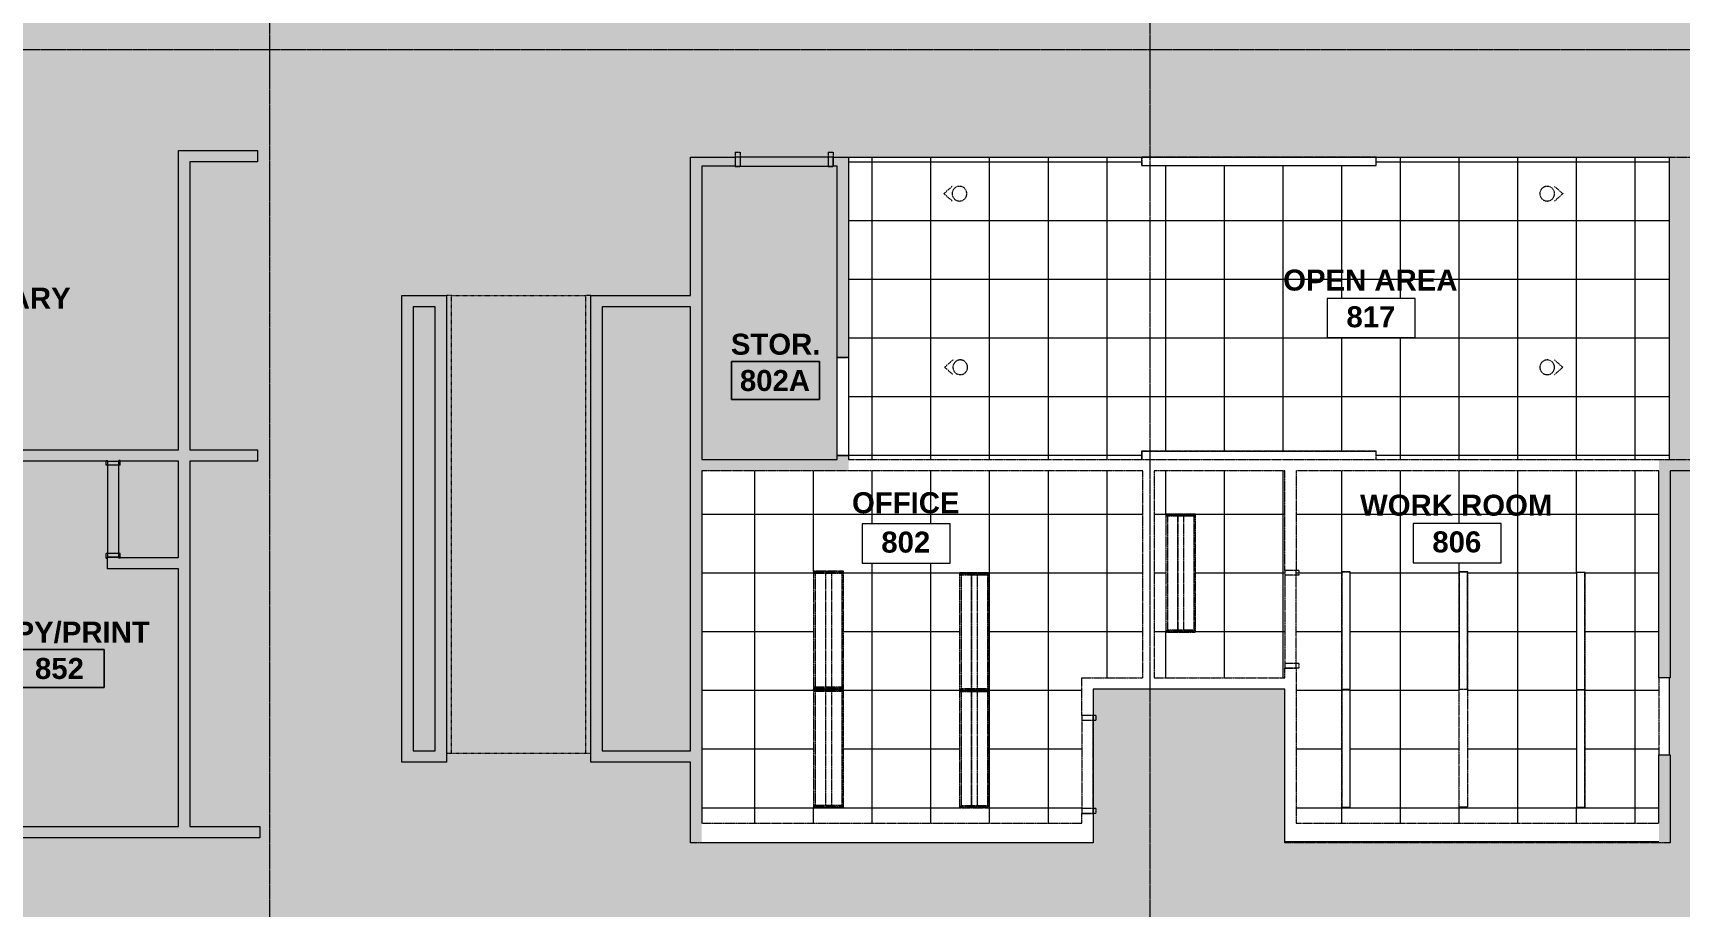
# Model space of a CAD drawing. Header units: inches. Extents: x -203 to 2853, y -968 to 768.
# Drawn here: x 498 to 1171, y 44 to 401 of the extents above; entities that cross this region are included whole.
import ezdxf

# ---------------------------------------------------------------- set-up
doc = ezdxf.new("R2010")
doc.units = ezdxf.units.IN
doc.header["$MEASUREMENT"] = 0
for name, pattern in [('Demolished', [0.1875, 0.125, -0.0625]), ('Grid Line 1_2_', [0.875, 0.5, -0.125, 0.125, -0.125]), ('Overhead 1_16_', [0.101562, 0.0625, -0.039062])]:
    doc.linetypes.add(name, pattern=pattern)
for name, color, linetype, lineweight in [('A-AREA-IDEN', 2, 'Continuous', 9), ('A-CLNG', 13, 'Continuous', 13), ('A-CLNG-PATT', 13, 'Continuous', 13), ('A-DETL-GENF', 92, 'Continuous', 9), ('A-DETL-THIN', 151, 'Continuous', 9), ('A-DOOR', 31, 'Continuous', 13), ('A-DOOR-FRAM', 31, 'Continuous', 20), ('A-WALL', 113, 'Continuous', 13), ('A-WALL-PATT', 111, 'Continuous', 13), ('E-LITE-EQPM', 33, 'Continuous', 13), ('G-ANNO-TEXT', 231, 'Continuous', 9), ('I-WALL', 2, 'Continuous', 13), ('S-GRID', 1, 'Continuous', 9), ('S-STRS-MBND', 31, 'Continuous', 13)]:
    doc.layers.add(name, color=color, linetype=linetype, lineweight=lineweight)
doc.styles.add('Swis721 Lt BT_B', font='', dxfattribs={"height": 8.583975})
doc.styles.get('Swis721 Lt BT_B').set_extended_font_data('Swis721 Lt BT', bold=True)

# ---------------------------------------------------------------- blocks, each defined once
blk = doc.blocks.new('Single Flush - OTJ_SOLIDFLUSH_ALUM-5316411-LEVEL 8 - DEMO RCP')
at = {"layer": 'A-DOOR-FRAM', "color": 250, "linetype": 'Demolished'}
for p, q in [((-20, 3.875), (-20, -1.875)), ((-20, 3.875), (-18, 3.875)), ((-18, 3.875), (-18, -1.875)), ((18.000004, 3.875), (18.000004, -1.875)), ((18.000004, 3.875), (20.000004, 3.875)), ((20.000004, 3.875), (20.000004, -1.875)), ((-20, -1.875), (-18, -1.875)), ((18.000004, -1.875), (20.000004, -1.875))]:
    blk.add_line(p, q, dxfattribs=at)
blk = doc.blocks.new('Double Flush - Int-F-WDMF-36_ x 84_-5494796-LEVEL 8 - DEMO RCP')
at = {"layer": 'A-DOOR-FRAM', "color": 8}
for p, q in [((-20, 2.8125), (-18, 2.8125)), ((-20, 2.8125), (-20, 2.3125)), ((-20, 2.3125), (-19.5, 2.3125)), ((-19.5, -2.3125), (-19.5, 2.3125)), ((-18, -2.8125), (-18, 2.8125)), ((18.000004, -2.8125), (18.000004, 2.8125)), ((18.000004, 2.8125), (20.000004, 2.8125)), ((19.500004, 2.3125), (20.000004, 2.3125)), ((19.500004, -2.3125), (19.500004, 2.3125)), ((20.000004, 2.8125), (20.000004, 2.3125)), ((-20, -2.3125), (-19.5, -2.3125)), ((-20, -2.8125), (-20, -2.3125)), ((-20, -2.8125), (-18, -2.8125)), ((18.000004, -2.8125), (20.000004, -2.8125)), ((19.500004, -2.3125), (20.000004, -2.3125)), ((20.000004, -2.8125), (20.000004, -2.3125))]:
    blk.add_line(p, q, dxfattribs=at)
blk = doc.blocks.new('Single Flush - OTJ_SOLIDFLUSH_ALUM-4819122-LEVEL 8 - DEMO RCP')
at = {"layer": 'A-DOOR-FRAM', "color": 250, "linetype": 'Demolished'}
for p, q in [((-20, 3.4375), (-20, -2.3125)), ((-20, 3.4375), (-18, 3.4375)), ((-18, 3.4375), (-18, -2.3125)), ((18.000004, 3.4375), (18.000004, -2.3125)), ((18.000004, 3.4375), (20.000004, 3.4375)), ((20.000004, 3.4375), (20.000004, -2.3125)), ((-20, -2.3125), (-18, -2.3125)), ((18.000004, -2.3125), (20.000004, -2.3125))]:
    blk.add_line(p, q, dxfattribs=at)
blk = doc.blocks.new('L-Recessed-Axis-Day-Acrylic - 1 x 4 - SILEA-5140763-LEVEL 8 - DEMO RCP')
at = {"layer": 'E-LITE-EQPM', "color": 7, "linetype": 'Demolished', "lineweight": 9}
for p, q in [((-23.34, 5.7), (-23.7, 5.7)), ((-23.7, 5.64), (-23.7, 5.7)), ((-23.7, 5.7), (-23.7, 5.64)), ((-23.7, -5.64), (-23.7, 5.64)), ((-23.34, 5.64), (-23.34, 5.7)), ((-23.34, 5.7), (-23.34, 5.64)), ((-23.34, 5.64), (-23.34, -5.64)), ((-23.34, 5.41), (23.34, 5.41)), ((-23.34, 1.24), (23.34, 1.24)), ((-23.34, 1.2), (23.34, 1.2)), ((23.7, 5.7), (23.34, 5.7)), ((23.34, 5.64), (23.34, 5.7)), ((23.34, 5.7), (23.34, 5.64)), ((23.34, -5.64), (23.34, 5.64)), ((23.7, 5.64), (23.7, 5.7)), ((23.7, 5.7), (23.7, 5.64)), ((23.7, 5.64), (23.7, -5.64)), ((-23.7, -5.64), (-23.7, -5.7)), ((-23.7, -5.7), (-23.7, -5.64)), ((-23.7, -5.7), (-23.34, -5.7)), ((-23.34, -1.2), (23.34, -1.2)), ((-23.34, -1.24), (23.34, -1.24)), ((-23.34, -5.41), (23.34, -5.41)), ((-23.34, -5.64), (-23.34, -5.7)), ((-23.34, -5.7), (-23.34, -5.64)), ((23.34, -5.64), (23.34, -5.7)), ((23.34, -5.7), (23.34, -5.64)), ((23.34, -5.7), (23.7, -5.7)), ((23.7, -5.64), (23.7, -5.7)), ((23.7, -5.7), (23.7, -5.64))]:
    blk.add_line(p, q, dxfattribs=at)
blk = doc.blocks.new('L-Recessed-Axis-Day-Acrylic - 1 x 4 - SILEA-V22-LEVEL 8 - DEMO RCP')
at = {"layer": 'E-LITE-EQPM', "color": 7, "linetype": 'Demolished', "lineweight": 9}
for p, q in [((-23.34, 5.7), (-23.7, 5.7)), ((-23.7, 5.64), (-23.7, 5.7)), ((-23.7, 5.7), (-23.7, 5.64)), ((-23.7, -5.64), (-23.7, 5.64)), ((-23.34, 5.64), (-23.34, 5.7)), ((-23.34, 5.7), (-23.34, 5.64)), ((-23.34, 5.64), (-23.34, -5.64)), ((-23.34, 5.41), (23.34, 5.41)), ((-23.34, 1.24), (23.34, 1.24)), ((-23.34, 1.2), (23.34, 1.2)), ((23.7, 5.7), (23.34, 5.7)), ((23.34, 5.64), (23.34, 5.7)), ((23.34, 5.7), (23.34, 5.64)), ((23.34, -5.64), (23.34, 5.64)), ((23.7, 5.64), (23.7, 5.7)), ((23.7, 5.7), (23.7, 5.64)), ((23.7, 5.64), (23.7, -5.64)), ((-23.7, -5.64), (-23.7, -5.7)), ((-23.7, -5.7), (-23.7, -5.64)), ((-23.7, -5.7), (-23.34, -5.7)), ((-23.34, -1.2), (23.34, -1.2)), ((-23.34, -1.24), (23.34, -1.24)), ((-23.34, -5.41), (23.34, -5.41)), ((-23.34, -5.64), (-23.34, -5.7)), ((-23.34, -5.7), (-23.34, -5.64)), ((23.34, -5.64), (23.34, -5.7)), ((23.34, -5.7), (23.34, -5.64)), ((23.34, -5.7), (23.7, -5.7)), ((23.7, -5.64), (23.7, -5.7)), ((23.7, -5.7), (23.7, -5.64))]:
    blk.add_line(p, q, dxfattribs=at)
blk = doc.blocks.new('a-light Accolade D5 - Recessed - Ceiling or Wall - 4_0_-5112809-LEVEL 8 - DEMO RCP')
at = {"layer": 'E-LITE-EQPM', "color": 7, "linetype": 'Demolished', "lineweight": 9}
for p, q in [((-23.88, -2.33), (-23.88, 1.06)), ((-23.88, 1.06), (23.93, 1.06)), ((23.93, 1.06), (23.93, -2.33)), ((23.93, -2.33), (-23.88, -2.33))]:
    blk.add_line(p, q, dxfattribs=at)
blk = doc.blocks.new('L-Recessed Circular - Wall Washer - 6_-5346382-LEVEL 8 - DEMO RCP')
at = {"layer": 'E-LITE-EQPM', "color": 7, "linetype": 'Demolished', "lineweight": 9}
for p in [(-3, -3), (3, -3)]:
    blk.add_line(p, (0, -6.38), dxfattribs=at)
for start, end in [(360, 180), (180, 360)]:
    blk.add_arc((0, 0), 3, start, end, dxfattribs=at)
blk = doc.blocks.new('a-light Accolade D5 - Recessed - Ceiling or Wall - 8_-0_-5087651-LEVEL 8 - DEMO RCP')
at = {"layer": 'E-LITE-EQPM', "color": 7, "linetype": 'Demolished', "lineweight": 9}
for p, q in [((-47.88, -2.33), (-47.88, 1.06)), ((-47.88, 1.06), (47.93, 1.06)), ((47.93, 1.06), (47.93, -2.33)), ((47.93, -2.33), (-47.88, -2.33))]:
    blk.add_line(p, q, dxfattribs=at)
blk = doc.blocks.new('a-light Accolade D5 - Recessed - Ceiling or Wall - 8_-0_-V23-LEVEL 8 - DEMO RCP')
at = {"layer": 'E-LITE-EQPM', "color": 7, "linetype": 'Demolished', "lineweight": 9}
for p, q in [((-47.88, -2.33), (-47.88, 1.06)), ((47.93, 1.06), (47.93, -2.33)), ((47.93, -2.33), (-47.88, -2.33))]:
    blk.add_line(p, q, dxfattribs=at)
blk = doc.blocks.new('Room Tag - Room Name and Number-3379422-LEVEL 8 - DEMO RCP')
at = {"layer": 'A-AREA-IDEN'}
for p, q in [((-0.1881, -0.1636), (-0.1881, -0.0018)), ((-0.1881, -0.0018), (0.1869, -0.0018)), ((0.1869, -0.0018), (-0.1881, -0.0018)), ((-0.1881, -0.0018), (-0.1881, -0.1636)), ((0.1869, -0.0018), (0.1869, -0.1636)), ((0.1869, -0.1636), (0.1869, -0.0018)), ((0.1869, -0.1636), (-0.1881, -0.1636)), ((-0.1881, -0.1636), (0.1869, -0.1636))]:
    blk.add_line(p, q, dxfattribs=at)

msp = doc.modelspace()

# ---------------------------------------------------------------- hatches: boundary and pattern name
at = {"layer": 'A-CLNG-PATT', "linetype": 'Demolished'}
h = msp.add_hatch(dxfattribs=at)
h.set_pattern_fill('FP_2', color=135, style=0, pattern_type=2)
h.set_pattern_definition([(0, (961.11, 180.793), (0, -24), []), (270, (961.11, 180.793), (-24, -1e-15), [])])
h.paths.add_polyline_path([(1152.47, 78.48), (1162.8, 78.48), (1162.8, 222.43), (1014.42, 222.43), (1014.42, 78.48), (1151.26, 78.48)], flags=0)
h.paths.add_polyline_path([(836.24, 78.48), (926.8, 78.48), (926.8, 137.87), (951.8, 137.87), (951.8, 222.43), (771.42, 222.43), (771.42, 78.48), (829.32, 78.48)], flags=0)
h.paths.add_polyline_path([(876.74, 84.79), (876.74, 180.79), (888.95, 180.79), (888.95, 84.79), (884.62, 84.79)], flags=0)
h.paths.add_polyline_path([(817.11, 84.95), (817.11, 133.16), (829.32, 133.16), (829.32, 84.95), (826.57, 84.95)], flags=0)
h.paths.add_polyline_path([(1033.04, 84.98), (1033.04, 132.98), (1036.59, 132.98), (1036.59, 84.98)], flags=0)
h.paths.add_polyline_path([(1129.04, 84.98), (1129.04, 180.98), (1132.59, 180.98), (1132.59, 84.98)], flags=0)
h.paths.add_polyline_path([(1084.59, 85.18), (1081.04, 85.18), (1081.04, 181.18), (1084.59, 181.18), (1084.59, 180.98)], flags=0)
h.paths.add_polyline_path([(1033.04, 133.18), (1033.04, 181.18), (1036.59, 181.18), (1036.59, 133.18)], flags=0)
h.paths.add_polyline_path([(826.57, 133.25), (817.11, 133.27), (817.11, 181.46), (829.32, 181.46), (829.32, 133.25)], flags=0)
h.paths.add_polyline_path([(971.71, 137.87), (1009.8, 137.87), (1009.8, 222.43), (956.42, 222.43), (956.42, 137.87)], flags=0)
h.paths.add_polyline_path([(961.11, 156.58), (961.11, 204.79), (973.32, 204.79), (973.32, 156.58), (962.03, 156.58)], flags=0)
h.paths.add_polyline_path([(855.59, 184.8), (836.97, 184.8), (836.97, 200.8), (872.97, 200.8), (872.97, 184.8), (872.38, 184.8)], flags=0)
h.paths.add_polyline_path([(1081.04, 184.9), (1062.29, 184.9), (1062.29, 200.9), (1098.29, 200.9), (1098.29, 184.9), (1081.55, 184.9)], flags=0)
h.paths.add_polyline_path([(1117.11, 227.06), (1166.99, 227.06), (1166.99, 350.67), (1047.2, 350.67), (1047.2, 347.21), (951.2, 347.21), (951.2, 350.67), (831.42, 350.67), (831.42, 227.06), (951.2, 227.06), (951.2, 230.54), (1047.2, 230.54), (1047.23, 227.06), (1115.61, 227.06)], flags=0)
h.paths.add_polyline_path([(1117.11, 261.79), (1116.33, 261.89), (1115.61, 262.19), (1114.99, 262.67), (1114.51, 263.29), (1114.21, 264.02), (1114.11, 264.79), (1114.21, 265.57), (1114.51, 266.29), (1114.99, 266.91), (1115.61, 267.39), (1116.33, 267.69), (1117.11, 267.79), (1117.89, 267.69), (1118.61, 267.39), (1119.23, 266.91), (1119.71, 266.29), (1120.01, 265.57), (1120.11, 264.79), (1120.01, 264.02), (1119.71, 263.29), (1119.23, 262.67), (1118.61, 262.19), (1117.89, 261.89)], flags=0)
h.paths.add_polyline_path([(877.11, 261.79), (876.33, 261.89), (875.61, 262.19), (874.99, 262.67), (874.51, 263.29), (874.21, 264.02), (874.11, 264.79), (874.21, 265.57), (874.51, 266.29), (874.99, 266.91), (875.61, 267.39), (876.33, 267.69), (877.11, 267.79), (877.89, 267.69), (878.61, 267.39), (879.23, 266.91), (879.71, 266.29), (880.01, 265.57), (880.11, 264.79), (880.01, 264.02), (879.71, 263.29), (879.23, 262.67), (878.61, 262.19), (877.89, 261.89)], flags=0)
h.paths.add_polyline_path([(1047.2, 276.9), (1027.16, 276.9), (1027.16, 292.9), (1063.16, 292.9), (1063.16, 276.9), (1049.12, 276.9)], flags=0)
h.paths.add_polyline_path([(876.8, 332.74), (876.02, 332.85), (875.3, 333.14), (874.67, 333.62), (874.2, 334.24), (873.9, 334.97), (873.8, 335.74), (873.9, 336.52), (874.21, 337.26), (874.67, 337.86), (875.3, 338.34), (876.02, 338.64), (876.8, 338.74), (877.57, 338.64), (878.3, 338.34), (878.92, 337.86), (879.39, 337.24), (879.69, 336.52), (879.8, 335.74), (879.69, 334.97), (879.39, 334.24), (878.92, 333.62), (878.3, 333.14), (877.57, 332.85), (877.11, 332.78)], flags=0)
h.paths.add_polyline_path([(1117.11, 332.74), (1116.33, 332.85), (1115.61, 333.14), (1114.99, 333.62), (1114.51, 334.24), (1114.21, 334.97), (1114.11, 335.74), (1114.21, 336.52), (1114.51, 337.24), (1114.99, 337.86), (1115.61, 338.34), (1116.33, 338.64), (1117.11, 338.74), (1118.01, 338.59), (1118.61, 338.34), (1119.23, 337.86), (1119.71, 337.24), (1120.01, 336.52), (1120.11, 335.74), (1120.01, 334.97), (1119.71, 334.24), (1119.23, 333.62), (1118.61, 333.14), (1117.89, 332.85)], flags=0)
at = {"layer": 'A-DETL-GENF'}
h = msp.add_hatch(color=9, dxfattribs=at)
h.paths.add_polyline_path([(660.98, -433.44), (660.98, -433.94), (656.69, -433.94), (656.69, -433.44)], flags=0)
h.paths.add_polyline_path([(131.76, -847.99), (290.74, -780.5), (227.71, -632.01), (203.3, -642.37), (194.97, -622.75), (199.23, -620.94), (205.75, -636.3), (297.88, -597.2), (299.68, -601.45), (231.97, -630.2), (295, -778.69), (401.08, -733.65), (338.06, -585.16), (336.5, -585.82), (334.7, -581.57), (419.28, -545.66), (421.09, -549.92), (342.31, -583.36), (405.34, -731.84), (515.31, -685.15), (511.69, -685.15), (511.69, -619.4), (491.89, -619.4), (491.89, -612.4), (492.01, -612.4), (492.01, -532.94), (471.73, -532.94), (471.73, -528.42), (457.91, -534.29), (456.1, -530.03), (470.83, -523.78), (471.73, -525.91), (471.73, -508.94), (495.73, -508.94), (495.73, -510.53), (555.67, -510.53), (555.67, -394.75), (560.67, -394.75), (560.67, -437.31), (560.17, -437.31), (560.17, -441.94), (560.67, -441.94), (560.67, -498.09), (620.88, -498.09), (620.88, -477.65), (625.88, -477.65), (625.88, -500.46), (758.51, -500.46), (758.46, -433.94), (754.23, -433.94), (754.23, -433.44), (758.51, -433.44), (758.51, -376.94), (697.48, -376.94), (697.48, -433.44), (721.73, -433.44), (721.73, -433.94), (693.48, -433.94), (693.48, -433.44), (696.98, -433.43), (696.98, -376.94), (661.48, -376.94), (661.48, -433.44), (660.98, -433.44), (660.98, -376.94), (625.46, -376.94), (625.46, -433.44), (624.19, -433.44), (624.19, -433.94), (625.46, -433.94), (625.46, -441.94), (600.17, -441.94), (600.17, -437.31), (620.83, -437.31), (620.83, -304.37), (601.17, -304.37), (601.17, -299.75), (634.61, -299.75), (634.61, -357.01), (665.48, -357.01), (665.48, -344.95), (665.98, -344.95), (665.98, -357.01), (696.98, -357.01), (696.98, -299.95), (699.23, -299.95), (699.23, -300.45), (697.48, -300.45), (697.48, -357.01), (733.48, -357.01), (733.48, -300.45), (731.73, -300.45), (731.73, -299.95), (757.71, -299.95), (757.71, -300.45), (733.98, -300.45), (733.98, -357.01), (793.96, -357.01), (793.96, -300.45), (790.21, -300.45), (790.21, -299.95), (793.96, -299.95), (793.96, -230.99), (634.98, -230.99), (634.98, -254.99), (560.67, -254.98), (560.67, -299.75), (561.17, -299.75), (561.17, -304.37), (560.67, -304.37), (560.67, -346.75), (555.67, -346.75), (555.67, -249.98), (564.59, -249.98), (564.59, -200.84), (575.84, -200.84), (575.84, -243.74), (630.36, -243.74), (630.36, -224.99), (674.86, -224.99), (674.86, -160.84), (555.74, -160.84), (555.74, 0.66), (596.73, 0.66), (596.73, -16.34), (638.73, -16.34), (638.73, 0.66), (700.73, 0.66), (700.73, -16.34), (742.73, -16.34), (742.73, 0.66), (804.73, 0.66), (804.73, -16.34), (846.73, -16.34), (846.73, 0.66), (908.73, 0.66), (908.73, -16.34), (950.73, -16.34), (950.73, 0.66), (1498.61, 0.66), (1498.61, -374.55), (1553.42, -374.55), (1553.42, 351.59), (1718.67, 351.59), (1718.67, 360.59), (1723.3, 360.59), (1723.3, 351.59), (1910.23, 351.59), (1910.23, 580.43), (-120.35, 580.43), (-120.35, 406.96), (48.71, 406.96), (48.71, 428.91), (66.73, 428.91), (66.73, 424.29), (53.33, 424.29), (53.33, 330.65), (48.71, 330.65), (48.71, 402.34), (-120.35, 402.34), (-120.35, 286.96), (48.71, 286.96), (48.71, 290.65), (53.33, 290.65), (53.33, 280.65), (48.71, 280.65), (48.71, 282.34), (-120.35, 282.34), (-120.35, 166.96), (48.71, 166.96), (48.71, 240.65), (53.33, 240.65), (53.33, 160.65), (48.71, 160.65), (48.71, 162.34), (-120.35, 162.34), (-120.35, 0.55), (-80.76, 0.55), (-80.76, -14.04), (48.71, -14.04), (48.71, 120.65), (53.33, 120.65), (53.33, -25.35), (48.71, -25.35), (48.71, -18.66), (-80.76, -18.66), (-80.76, -30.95), (-120.35, -30.95), (-120.35, -193.04), (48.71, -193.04), (48.71, -65.35), (53.33, -65.35), (53.33, -220.93), (67.88, -255.19), (63.62, -257), (48.71, -221.87), (48.71, -197.66), (-120.35, -197.66), (-120.35, -254.17), (-74.95, -361.1), (79.91, -295.37), (79.25, -293.82), (83.5, -292.01), (138.94, -422.62), (134.69, -424.43), (81.71, -299.63), (-73.15, -365.36), (42.29, -637.25), (197.13, -571.52), (169.07, -505.43), (173.33, -503.62), (203.19, -573.97), (182.94, -582.57), (183.6, -584.12), (179.34, -585.93), (178.68, -584.37), (44.1, -641.5), (120.3, -820.99)], flags=0)
h.paths.add_polyline_path([(225.76, -805.76), (216.38, -783.67), (238.47, -774.29), (247.85, -796.38), (227.71, -804.93)], flags=0)
h.paths.add_polyline_path([(446.67, -711.97), (437.29, -689.88), (459.38, -680.5), (468.76, -702.59), (455.33, -708.29)], flags=0)
h.paths.add_polyline_path([(516.31, -684.73), (893.34, -524.65), (963.74, -524.65), (963.74, -523.31), (943.94, -523.31), (943.94, -499.31), (963.74, -499.31), (963.74, -496.94), (968.74, -496.94), (968.74, -456.94), (963.74, -456.94), (963.74, -457.44), (946.48, -457.44), (946.48, -308.86), (799.96, -308.86), (799.96, -363.01), (764.51, -363.01), (764.51, -516.53), (744.73, -516.53), (744.73, -518.83), (942.73, -518.83), (942.73, -523.83), (744.73, -523.83), (744.73, -532.94), (725.26, -532.94), (725.26, -561.42), (744.73, -561.42), (744.73, -585.42), (725.26, -585.42), (725.26, -591.53), (659.62, -619.4), (590.81, -619.4), (590.81, -647.06), (516.73, -647.06), (516.73, -643.56), (587.31, -643.56), (587.31, -619.4), (516.31, -619.4), (516.31, -647.06)], flags=0)
h.paths.add_polyline_path([(658.19, -612.4), (718.26, -586.9), (718.26, -516.53), (499.01, -516.53), (499.01, -612.4), (641.71, -612.4)], flags=0)
h.paths.add_polyline_path([(266.06, -553.39), (246.26, -506.74), (353.03, -461.4), (225.02, -159.89), (218.14, -162.82), (216.66, -159.37), (120.3, -200.48), (112, -180.92), (112, -35.66), (108.25, -35.66), (108.25, 5.05), (112.87, 5.05), (112.87, -31.04), (203.26, -31.04), (203.26, 5.05), (260.18, 5.05), (261.13, 4.11), (257.73, 4.11), (257.73, 0.96), (258.26, 0.43), (250.87, 0.43), (250.87, -35.66), (237.05, -35.66), (237.05, -149.24), (363.42, -149.24), (363.42, -0.52), (297.73, -0.52), (297.73, 4.11), (495.73, 4.11), (495.73, -81.52), (491.11, -81.52), (491.11, -0.52), (368.05, -0.52), (368.05, -149.24), (491.11, -149.24), (491.11, -121.52), (495.73, -121.52), (495.73, -271.65), (491.11, -271.65), (491.11, -229.94), (467.11, -229.94), (467.11, -196.21), (491.11, -196.21), (491.11, -153.87), (237.05, -153.87), (237.05, -179.26), (294.82, -315.34), (491.11, -315.34), (491.11, -311.65), (495.73, -311.65), (495.73, -455.18), (418.47, -487.97), (416.67, -483.71), (491.11, -452.12), (491.11, -319.96), (296.78, -319.96), (374, -501.83), (379.85, -499.34), (381.65, -503.6), (372.58, -507.45), (361.98, -482.48), (304.78, -506.77), (315.23, -531.4), (266.31, -553.28)], flags=0)
h.paths.add_polyline_path([(266.31, -548.22), (309.2, -529.03), (293.38, -491.75), (250.13, -510.11), (250.18, -510.21), (271.83, -501.02), (281.21, -523.11), (259.56, -532.3), (266.06, -547.64)], flags=0)
h.paths.add_polyline_path([(3.31, -538.98), (-6.07, -516.89), (16.02, -507.51), (25.4, -529.6), (16.02, -533.58)], flags=0)
h.paths.add_polyline_path([(27.39, -520.28), (25.5, -516.06), (150.98, -462.8), (150.32, -461.25), (154.57, -459.44), (157.7, -466.8), (153.44, -468.61), (152.78, -467.06), (41.85, -514.15)], flags=0)
h.paths.add_polyline_path([(758.51, -510.53), (758.51, -505.09), (560.67, -505.09), (560.67, -510.53), (720.73, -510.53), (720.73, -508.94), (744.73, -508.94), (744.73, -510.53), (752.03, -510.53)], flags=0)
h.paths.add_polyline_path([(302.97, -502.51), (360.17, -478.23), (354.84, -465.66), (297.64, -489.95), (302.68, -501.83)], flags=0)
h.paths.add_polyline_path([(963.74, -452.44), (963.74, -308.86), (951.48, -308.86), (951.48, -452.44), (958.13, -452.44)], flags=0)
h.paths.add_polyline_path([(758.51, -370.94), (758.51, -363.01), (625.46, -363.01), (625.46, -370.94), (739.48, -370.94)], flags=0)
h.paths.add_polyline_path([(625.46, -357.01), (631.11, -357.01), (631.11, -304.37), (625.46, -304.37), (625.46, -350.03)], flags=0)
h.paths.add_polyline_path([(967.22, -347.36), (968.74, -347.36), (968.74, -342.74), (967.22, -342.74)], flags=0)
h.paths.add_polyline_path([(958.13, -303.86), (963.74, -303.86), (963.74, -267.34), (968.74, -267.34), (968.74, -227.34), (965.73, -227.33), (965.73, -224.72), (769.74, -224.72), (769.74, -224.99), (799.96, -224.99), (799.96, -303.86), (951.48, -303.86)], flags=0)
h.paths.add_polyline_path([(766.24, -224.99), (766.22, -205.94), (679.48, -205.94), (679.48, -224.99), (739.48, -224.99)], flags=0)
h.paths.add_polyline_path([(967.24, -222.33), (968.13, -222.33), (968.13, -204.94), (965.44, -204.94), (965.44, -199.94), (988.73, -199.94), (988.73, -161.74), (993.73, -161.74), (993.73, -121.74), (988.73, -121.74), (988.73, -121.34), (980.11, -121.34), (980.11, -122.59), (769.74, -122.59), (769.74, -217.72), (965.73, -217.72), (965.73, -222.33), (967.23, -222.33)], flags=0)
h.paths.add_polyline_path([(491.11, -201.31), (491.11, -200.83), (471.73, -200.83), (471.73, -201.31), (472.22, -201.31)], flags=0)
h.paths.add_polyline_path([(721.93, -201.31), (766.24, -201.31), (766.24, -119.34), (679.48, -119.34), (679.48, -201.31)], flags=0)
h.paths.add_polyline_path([(232.42, -168.37), (232.42, -156.73), (228.24, -158.51), (229.11, -160.57)], flags=0)
h.paths.add_polyline_path([(584.66, -146.84), (668.23, -146.84), (668.23, -111.34), (771.73, -111.34), (771.73, -24.34), (569.74, -24.34), (569.74, -146.84)], flags=0)
h.paths.add_polyline_path([(817.11, -111.34), (979.73, -111.34), (979.73, -24.34), (776.36, -24.34), (776.36, -111.34)], flags=0)
h.paths.add_polyline_path([(207.88, -31.04), (232.42, -31.04), (232.42, -29.34), (220.73, -29.34), (220.73, -1.34), (246.25, -1.34), (246.25, 0.43), (207.88, 0.43), (207.88, -29.43)], flags=0)
h.paths.add_polyline_path([(246.25, -31.04), (246.25, -29.34), (237.05, -29.34), (237.05, -31.04)], flags=0)
h.paths.add_polyline_path([(-93.75, -27.45), (-84.26, -27.45), (-84.26, -27.34), (-117.75, -27.34), (-117.75, -2.95), (-120.35, -2.95), (-120.35, -27.45), (-117.75, -27.45)], flags=0)
h.paths.add_polyline_path([(1495.17, 70.48), (1473.05, 70.48), (1473.05, 222.43), (1334.05, 222.43), (1334.05, 99.48), (1442.73, 99.48), (1442.73, 70.92), (1220.42, 70.92), (1220.42, 99.48), (1329.42, 99.48), (1329.42, 222.43), (1167.42, 222.43), (1167.42, 137.87), (1166.99, 137.87), (1166.99, 106.37), (1167.42, 106.37), (1167.42, 70.48), (1162.8, 70.48), (1162.8, 70.92), (1009.8, 70.92), (1009.8, 133.25), (931.42, 133.25), (931.42, 70.48), (766.8, 70.48), (766.8, 103.43), (726.05, 103.43), (726.05, 294.15), (766.8, 294.15), (766.8, 350.67), (785.11, 350.67), (785.11, 346.92), (771.42, 346.92), (771.42, 227.06), (826.8, 227.06), (826.8, 346.92), (825.11, 346.92), (825.11, 350.67), (1166.99, 350.67), (1166.99, 227.06), (1492.42, 227.06), (1492.42, 347.74), (1497.05, 347.74), (1497.05, 222.43), (1477.67, 222.43), (1477.67, 75.11), (1495.17, 75.11), (1495.17, 70.92)], flags=0)
h.paths.add_polyline_path([(453.4, 72.48), (430.42, 72.48), (430.42, 109.37), (435.05, 109.37), (435.05, 77.11), (557.42, 77.11), (557.42, 182.43), (528.42, 182.43), (528.42, 187.24), (533.05, 187.24), (533.05, 187.06), (557.42, 187.06), (557.42, 226.43), (533.05, 226.43), (533.05, 226.24), (528.42, 226.24), (528.42, 226.43), (396.05, 226.43), (396.05, 151.06), (436.94, 151.06), (436.94, 146.43), (354.94, 146.43), (354.94, 151.06), (378.94, 151.06), (378.94, 226.43), (229.67, 226.43), (229.67, 187.33), (265.36, 187.33), (265.36, 182.71), (229.67, 182.71), (229.67, 77.11), (354.94, 77.11), (354.94, 109.37), (359.57, 109.37), (359.57, 72.48), (108.25, 72.48), (108.25, 129.02), (112.87, 129.02), (112.87, 77.11), (225.04, 77.11), (225.04, 176.71), (112.87, 176.71), (112.87, 169.02), (108.25, 169.02), (108.25, 181.33), (225.04, 181.33), (225.04, 348.74), (107.25, 348.74), (107.25, 353.37), (229.67, 353.37), (229.67, 231.06), (557.42, 231.06), (557.42, 353.37), (589.73, 353.37), (589.73, 348.74), (562.05, 348.74), (562.05, 231.06), (589.73, 231.06), (589.73, 226.43), (562.05, 226.43), (562.05, 77.11), (590.73, 77.11), (590.73, 72.48), (491.11, 72.48)], flags=0)
h.paths.add_polyline_path([(667.05, 103.43), (648.8, 103.43), (648.8, 294.15), (667.05, 294.15), (667.05, 108.06)], flags=0)
h.paths.add_polyline_path([(766.8, 108.06), (766.8, 289.52), (730.67, 289.52), (730.67, 108.06), (739.48, 108.06)], flags=0)
h.paths.add_polyline_path([(653.42, 108.06), (662.42, 108.06), (662.42, 289.52), (653.42, 289.52), (653.42, 117.06)], flags=0)
h.paths.add_polyline_path([(383.57, 151.06), (391.42, 151.06), (391.42, 226.43), (383.57, 226.43), (383.57, 151.95)], flags=0)
h.paths.add_polyline_path([(1723.3, 400.59), (1718.67, 400.59), (1718.67, 419.29), (1716.73, 419.29), (1716.73, 423.91), (1718.67, 423.91), (1718.67, 580.15), (1723.3, 580.15), (1723.3, 410.17)], flags=0)
h.paths.add_polyline_path([(1647.79, 409.29), (1609.73, 409.29), (1609.73, 413.91), (1612.42, 413.91), (1612.42, 580.15), (1617.05, 580.15), (1617.05, 413.91), (1663.42, 413.91), (1663.42, 423.91), (1676.73, 423.91), (1676.73, 419.29), (1668.05, 419.29), (1668.05, 409.29), (1663.42, 409.29)], flags=0)
h.paths.add_polyline_path([(1497.05, 409.29), (1422.73, 409.29), (1422.73, 413.91), (1492.42, 413.91), (1492.42, 580.15), (1497.05, 580.15), (1497.05, 413.91), (1569.73, 413.91), (1569.73, 409.29), (1513.58, 409.29)], flags=0)
h.paths.add_polyline_path([(1372.42, 409.29), (1301.73, 409.29), (1301.73, 413.91), (1372.42, 413.91), (1372.42, 580.15), (1377.05, 580.15), (1377.05, 413.91), (1382.73, 413.91), (1382.73, 409.29), (1377.05, 409.29)], flags=0)
h.paths.add_polyline_path([(1047.2, 409.29), (1006.11, 409.29), (1006.11, 413.91), (1132.42, 413.91), (1132.42, 580.15), (1137.05, 580.15), (1137.05, 413.91), (1209.73, 413.91), (1209.73, 409.29), (1049.12, 409.29)], flags=0)
h.paths.add_polyline_path([(1257.05, 409.29), (1249.73, 409.29), (1249.73, 413.91), (1252.42, 413.91), (1252.42, 548.65), (1257.05, 548.65), (1257.05, 413.91), (1261.73, 413.91), (1261.73, 409.29)], flags=0)
h.paths.add_polyline_path([(966.11, 409.29), (949.11, 409.29), (949.11, 413.91), (956.8, 413.91), (956.8, 548.65), (961.42, 548.65), (961.42, 413.91), (966.11, 413.91)], flags=0)
h.paths.add_polyline_path([(826.8, 409.29), (826.11, 409.29), (826.11, 413.91), (830.8, 413.91), (830.8, 580.15), (835.42, 580.15), (835.42, 413.91), (909.11, 413.91), (909.11, 409.29), (830.8, 409.29)], flags=0)
h.paths.add_polyline_path([(562.05, 409.29), (521.73, 409.29), (521.73, 413.91), (652.42, 413.91), (652.42, 580.15), (657.05, 580.15), (657.05, 413.91), (786.11, 413.91), (786.11, 409.29), (584.66, 409.29)], flags=0)
h.paths.add_polyline_path([(481.73, 409.29), (465.73, 409.29), (465.73, 413.91), (472.42, 413.91), (472.42, 580.15), (477.05, 580.15), (477.05, 413.91), (481.73, 413.91)], flags=0)
h.paths.add_polyline_path([(352.42, 409.29), (279.73, 409.29), (279.73, 413.91), (352.42, 413.91), (352.42, 580.15), (357.05, 580.15), (357.05, 413.91), (425.73, 413.91), (425.73, 409.29), (357.05, 409.29)], flags=0)
h.paths.add_polyline_path([(232.42, 409.29), (225.73, 409.29), (225.73, 413.91), (232.42, 413.91), (232.42, 550.9), (237.05, 550.9), (237.05, 413.91), (239.73, 413.91), (239.73, 409.29), (237.05, 409.29)], flags=0)
h.paths.add_polyline_path([(119.11, 409.29), (112.42, 409.29), (112.42, 424.29), (106.73, 424.29), (106.73, 428.91), (112.42, 428.91), (112.42, 580.15), (117.05, 580.15), (117.05, 413.91), (185.73, 413.91), (185.73, 409.29)], flags=0)
h.paths.add_polyline_path([(222.73, 497.2), (222.73, 577.15), (246.73, 577.15), (246.73, 553.15), (222.73, 553.15)], flags=0)
h.paths.add_polyline_path([(1563.48, 553.15), (1542.73, 553.15), (1542.73, 577.15), (1566.73, 577.15), (1566.73, 553.15)], flags=0)
h.paths.add_polyline_path([(1242.73, 553.15), (1242.73, 577.15), (1266.73, 577.15), (1266.73, 553.15), (1252.42, 553.15)], flags=0)
h.paths.add_polyline_path([(956.8, 553.15), (942.73, 553.15), (942.73, 577.15), (966.73, 577.15), (966.73, 553.15), (957.05, 553.15)], flags=0)
h.paths.add_polyline_path([(620.73, 553.15), (596.73, 553.15), (596.73, 577.15), (620.73, 577.15)], flags=0)
h.paths.add_polyline_path([(-39.27, 553.15), (-39.27, 577.15), (-15.27, 577.15), (-15.27, 553.15)], flags=0)
at = {"layer": 'A-WALL-PATT', "lineweight": 9}
for points in [[(562.05, 231.06), (562.05, 353.37), (557.42, 353.37), (557.42, 231.06)], [(584.66, 348.74), (589.73, 348.74), (589.73, 353.37), (562.05, 353.37), (562.05, 348.74)], [(771.42, 70.48), (771.42, 350.67), (766.8, 350.67), (766.8, 70.48), (769.74, 70.48)], [(662.42, 289.52), (667.05, 289.52), (667.05, 294.15), (648.8, 294.15), (648.8, 289.52), (653.42, 289.52)], [(766.8, 289.52), (766.8, 294.15), (726.05, 294.15), (726.05, 289.52), (766.39, 289.52)], [(648.8, 103.43), (653.42, 103.43), (653.42, 289.52), (648.8, 289.52)], [(667.05, 108.06), (667.05, 289.52), (662.42, 289.52), (662.42, 108.06)], [(730.67, 103.43), (730.67, 289.52), (726.05, 289.52), (726.05, 103.43)], [(589.73, 226.43), (589.73, 231.06), (225.04, 231.06), (225.04, 226.43), (584.66, 226.43)], [(557.42, 77.11), (562.05, 77.11), (562.05, 226.43), (557.42, 226.43), (557.42, 77.89)], [(826.8, 222.43), (826.8, 227.06), (771.42, 227.06), (771.42, 222.43), (817.11, 222.43)], [(1162.8, 137.87), (1167.42, 137.87), (1167.42, 227.06), (1162.8, 227.06), (1162.8, 180.98)], [(1287.2, 222.43), (1497.05, 222.43), (1497.05, 227.06), (1167.42, 227.06), (1167.42, 222.43), (1216.01, 222.43)], [(557.42, 182.43), (557.42, 187.06), (533.05, 187.06), (533.05, 182.43)], [(662.42, 103.43), (667.05, 103.43), (667.05, 108.06), (653.42, 108.06), (653.42, 103.43)], [(766.61, 103.43), (766.8, 103.43), (766.8, 108.06), (730.67, 108.06), (730.67, 103.43), (739.48, 103.43)], [(1167.42, 70.48), (1167.42, 106.37), (1162.8, 106.37), (1162.8, 70.48)], [(555.74, 72.48), (590.73, 72.48), (590.73, 77.11), (435.05, 77.11), (435.05, 72.48), (495.73, 72.48)]]:
    msp.add_hatch(color=7, dxfattribs=at).paths.add_polyline_path(points, flags=0)
h = msp.add_hatch(color=7, dxfattribs=at)
h.paths.add_polyline_path([(825.11, 346.92), (826.8, 346.92), (826.8, 350.67), (825.11, 350.67)], flags=0)
h.paths.add_polyline_path([(771.42, 346.92), (785.11, 346.92), (785.11, 350.67), (771.42, 350.67)], flags=0)
h = msp.add_hatch(color=7, dxfattribs=at)
h.paths.add_polyline_path([(829.32, 222.43), (831.42, 222.43), (831.42, 228.74), (826.8, 228.74), (826.8, 222.43)], flags=0)
h.paths.add_polyline_path([(826.8, 268.74), (831.42, 268.74), (831.42, 350.67), (826.8, 350.67), (826.8, 299.41)], flags=0)
h = msp.add_hatch(color=7, dxfattribs=at)
h.paths.add_polyline_path([(528.42, 182.43), (533.05, 182.43), (533.05, 187.24), (528.42, 187.24), (528.42, 187.06)], flags=0)
h.paths.add_polyline_path([(533.05, 226.24), (533.05, 226.43), (528.42, 226.43), (528.42, 226.24), (532.06, 226.24)], flags=0)

# ---------------------------------------------------------------- linework, layer by layer
at = {"layer": 'A-CLNG', "color": 7, "linetype": 'Demolished', "lineweight": 9}
for p, q in [((831.42, 350.67), (951.2, 350.67)), ((951.2, 350.67), (951.2, 347.21)), ((1047.2, 347.21), (1047.2, 350.67)), ((1047.2, 350.67), (1287.2, 350.67)), ((951.2, 347.21), (1047.2, 347.21)), ((1047.2, 230.54), (951.2, 230.54)), ((951.2, 230.54), (951.2, 227.06)), ((1047.2, 227.06), (1047.2, 230.54)), ((973.32, 204.79), (961.11, 204.79)), ((961.11, 204.79), (961.11, 156.58)), ((973.32, 156.58), (973.32, 204.79)), ((829.32, 181.46), (817.11, 181.46)), ((817.11, 181.46), (817.11, 133.25)), ((829.32, 133.25), (829.32, 181.46)), ((888.95, 180.79), (876.74, 180.79)), ((876.74, 180.79), (876.74, 84.79)), ((888.95, 84.79), (888.95, 180.79)), ((1033.04, 181.18), (1033.04, 133.18)), ((1036.59, 181.18), (1033.04, 181.18)), ((1036.59, 133.18), (1036.59, 181.18)), ((1084.59, 181.18), (1081.04, 181.18)), ((1081.04, 181.18), (1081.04, 85.18)), ((1084.59, 85.18), (1084.59, 181.18)), ((1132.59, 180.98), (1129.04, 180.98)), ((1129.04, 180.98), (1129.04, 84.98)), ((1132.59, 84.98), (1132.59, 180.98)), ((961.11, 156.58), (973.32, 156.58)), ((1162.8, 137.87), (1162.8, 106.37)), ((817.11, 133.25), (829.32, 133.25)), ((829.32, 133.16), (817.11, 133.16)), ((817.11, 133.16), (817.11, 84.95)), ((829.32, 84.95), (829.32, 133.16)), ((1033.04, 133.18), (1036.59, 133.18)), ((1033.04, 132.98), (1033.04, 84.98)), ((1036.59, 132.98), (1033.04, 132.98)), ((1036.59, 84.98), (1036.59, 132.98)), ((817.11, 84.95), (829.32, 84.95)), ((876.74, 84.79), (888.95, 84.79)), ((1033.04, 84.98), (1036.59, 84.98)), ((1081.04, 85.18), (1084.59, 85.18)), ((1129.04, 84.98), (1132.59, 84.98))]:
    msp.add_line(p, q, dxfattribs=at)
for centre, start, end in [((876.8, 335.74), 90, 270), ((876.8, 335.74), 270, 90), ((1117.11, 335.74), 90, 270), ((1117.11, 335.74), 270, 90), ((877.11, 264.79), 90, 270), ((877.11, 264.79), 270, 90), ((1117.11, 264.79), 90, 270), ((1117.11, 264.79), 270, 90)]:
    msp.add_arc(centre, 3, start, end, dxfattribs=at)
at = {"layer": 'A-DETL-THIN'}
for p, q in [((831.42, 350.67), (1166.99, 350.67)), ((1166.99, 350.67), (1166.99, 227.06)), ((1063.16, 292.9), (1027.16, 292.9)), ((1027.16, 292.9), (1027.16, 276.9)), ((1063.16, 276.9), (1063.16, 292.9)), ((1027.16, 276.9), (1063.16, 276.9)), ((826.8, 228.74), (826.8, 268.74)), ((872.97, 200.8), (836.97, 200.8)), ((836.97, 200.8), (836.97, 184.8)), ((872.97, 184.8), (872.97, 200.8)), ((1098.29, 200.9), (1062.29, 200.9)), ((1062.29, 200.9), (1062.29, 184.9)), ((1098.29, 184.9), (1098.29, 200.9)), ((836.97, 184.8), (872.97, 184.8)), ((1062.29, 184.9), (1098.29, 184.9)), ((1166.99, 137.87), (1166.99, 106.37)), ((1009.8, 133.25), (931.42, 133.25)), ((931.42, 133.25), (931.42, 70.48)), ((1009.8, 70.92), (1009.8, 133.25)), ((931.42, 70.48), (771.42, 70.48)), ((1162.8, 70.92), (1009.8, 70.92))]:
    msp.add_line(p, q, dxfattribs=at)
at = {"layer": 'A-WALL', "color": 8, "lineweight": 20}
for p, q in [((557.42, 353.37), (589.73, 353.37)), ((557.42, 231.06), (557.42, 353.37)), ((589.73, 353.37), (589.73, 348.74)), ((766.8, 294.15), (766.8, 350.67)), ((766.8, 350.67), (771.42, 350.67)), ((826.8, 350.67), (831.42, 350.67)), ((831.42, 350.67), (831.42, 227.06)), ((589.73, 348.74), (562.05, 348.74)), ((562.05, 348.74), (562.05, 231.06)), ((771.42, 346.92), (771.42, 227.06)), ((826.8, 227.06), (826.8, 346.92)), ((648.8, 103.43), (648.8, 294.15)), ((648.8, 294.15), (667.05, 294.15)), ((667.05, 294.15), (667.05, 103.43)), ((726.05, 294.15), (766.8, 294.15)), ((726.05, 103.43), (726.05, 294.15)), ((653.42, 289.52), (653.42, 108.06)), ((662.42, 289.52), (653.42, 289.52)), ((662.42, 108.06), (662.42, 289.52)), ((766.8, 289.52), (730.67, 289.52)), ((730.67, 289.52), (730.67, 108.06)), ((766.8, 108.06), (766.8, 289.52)), ((229.67, 231.06), (557.42, 231.06)), ((562.05, 231.06), (589.73, 231.06)), ((589.73, 231.06), (589.73, 226.43)), ((528.42, 226.43), (396.05, 226.43)), ((528.42, 226.24), (528.42, 226.43)), ((533.05, 226.24), (528.42, 226.24)), ((557.42, 226.43), (533.05, 226.43)), ((533.05, 226.43), (533.05, 226.24)), ((557.42, 187.06), (557.42, 226.43)), ((589.73, 226.43), (562.05, 226.43)), ((562.05, 226.43), (562.05, 77.11)), ((771.42, 227.06), (826.8, 227.06)), ((771.42, 222.43), (771.42, 78.48)), ((1162.8, 137.87), (1162.8, 222.43)), ((1167.42, 222.43), (1167.42, 137.87)), ((1329.42, 222.43), (1167.42, 222.43)), ((528.42, 182.43), (528.42, 187.24)), ((528.42, 187.24), (533.05, 187.24)), ((557.42, 182.43), (528.42, 182.43)), ((533.05, 187.24), (533.05, 187.06)), ((533.05, 187.06), (557.42, 187.06)), ((557.42, 77.11), (557.42, 182.43)), ((1167.42, 137.87), (1162.8, 137.87)), ((653.42, 108.06), (662.42, 108.06)), ((730.67, 108.06), (766.8, 108.06)), ((667.05, 103.43), (648.8, 103.43)), ((766.8, 103.43), (726.05, 103.43)), ((766.8, 70.48), (766.8, 103.43)), ((1162.8, 78.48), (1162.8, 106.37)), ((1162.8, 106.37), (1167.42, 106.37)), ((1167.42, 106.37), (1167.42, 70.48)), ((435.05, 77.11), (557.42, 77.11)), ((562.05, 77.11), (590.73, 77.11)), ((590.73, 77.11), (590.73, 72.48)), ((590.73, 72.48), (430.42, 72.48))]:
    msp.add_line(p, q, dxfattribs=at)
at = {"layer": 'A-WALL', "color": 55, "lineweight": 9}
for p, q in [((831.42, 268.74), (826.8, 268.74)), ((528.42, 226.24), (528.42, 187.24)), ((533.05, 187.24), (533.05, 226.24)), ((826.8, 228.74), (831.42, 228.74))]:
    msp.add_line(p, q, dxfattribs=at)
at = {"layer": 'A-WALL', "color": 7, "linetype": 'Demolished', "lineweight": 9}
for p, q in [((826.8, 268.74), (831.42, 268.74)), ((831.42, 228.74), (826.8, 228.74)), ((1009.8, 181.79), (1009.8, 141.79)), ((1014.42, 141.79), (1014.42, 181.79)), ((926.8, 122.48), (926.8, 82.48)), ((931.42, 82.48), (931.42, 122.48))]:
    msp.add_line(p, q, dxfattribs=at)
at = {"layer": 'A-WALL', "color": 250, "linetype": 'Demolished', "lineweight": 20}
for p, q in [((951.8, 222.43), (771.42, 222.43)), ((831.42, 227.06), (1492.42, 227.06)), ((951.8, 137.87), (951.8, 222.43)), ((956.42, 222.43), (956.42, 137.87)), ((1009.8, 222.43), (956.42, 222.43)), ((1009.8, 181.79), (1009.8, 222.43)), ((1014.42, 222.43), (1014.42, 181.79)), ((1162.8, 222.43), (1014.42, 222.43)), ((1014.42, 181.79), (1009.8, 181.79)), ((1009.8, 137.87), (1009.8, 141.79)), ((1009.8, 141.79), (1014.42, 141.79)), ((1014.42, 141.79), (1014.42, 78.48)), ((926.8, 122.48), (926.8, 137.87)), ((926.8, 137.87), (951.8, 137.87)), ((956.42, 137.87), (1009.8, 137.87)), ((931.42, 133.25), (931.42, 122.48)), ((1009.8, 133.25), (931.42, 133.25)), ((1009.8, 70.48), (1009.8, 133.25)), ((931.42, 122.48), (926.8, 122.48)), ((926.8, 78.48), (926.8, 82.48)), ((926.8, 82.48), (931.42, 82.48)), ((931.42, 82.48), (931.42, 70.48)), ((771.42, 78.48), (926.8, 78.48)), ((1014.42, 78.48), (1162.8, 78.48)), ((931.42, 70.48), (766.8, 70.48)), ((1167.42, 70.48), (1009.8, 70.48))]:
    msp.add_line(p, q, dxfattribs=at)
at = {"layer": 'I-WALL', "color": 8, "lineweight": 20}
for p, q in [((771.42, 350.67), (785.11, 350.67)), ((785.11, 350.67), (785.11, 346.92)), ((825.11, 346.92), (825.11, 350.67)), ((825.11, 350.67), (826.8, 350.67)), ((785.11, 346.92), (771.42, 346.92)), ((826.8, 346.92), (825.11, 346.92))]:
    msp.add_line(p, q, dxfattribs=at)
at = {"layer": 'I-WALL', "color": 55, "lineweight": 9}
for p, q in [((825.11, 350.67), (785.11, 350.67)), ((785.11, 346.92), (825.11, 346.92))]:
    msp.add_line(p, q, dxfattribs=at)
at = {"layer": 'S-GRID', "linetype": 'Grid Line 1_2_'}
for p, q in [((594.73, -968.26), (594.73, 744.46)), ((954.73, -968.26), (954.73, 744.46)), ((-203.03, 394.69), (2046, 394.69))]:
    msp.add_line(p, q, dxfattribs=at)
at = {"layer": 'S-STRS-MBND', "color": 55, "linetype": 'Overhead 1_16_', "lineweight": 9}
for p, q in [((669.05, 294.15), (667.05, 294.15)), ((669.05, 107.15), (669.05, 294.15)), ((669.05, 294.15), (724.05, 294.15)), ((726.05, 294.15), (724.05, 294.15)), ((724.05, 107.15), (724.05, 294.15)), ((667.05, 107.15), (669.05, 107.15)), ((669.05, 107.15), (724.05, 107.15)), ((724.05, 107.15), (726.05, 107.15))]:
    msp.add_line(p, q, dxfattribs=at)

# ---------------------------------------------------------------- block references
at = {"layer": 'A-AREA-IDEN', "xscale": 95.99999999999994, "yscale": 95.99999999999994, "zscale": 95.99999999999994}
for p in [(801.62, 267.38), (509.05, 149.69)]:
    msp.add_blockref('Room Tag - Room Name and Number-3379422-LEVEL 8 - DEMO RCP', p, dxfattribs=at)
at = {"layer": 'A-DOOR', "color": 7, "linetype": 'Demolished', "lineweight": 9}
msp.add_blockref('Single Flush - OTJ_SOLIDFLUSH_ALUM-5316411-LEVEL 8 - DEMO RCP', (805.11, 348.79), dxfattribs=at)
at = {"layer": 'A-DOOR', "color": 135, "rotation": 89.9999999999999}
msp.add_blockref('Double Flush - Int-F-WDMF-36_ x 84_-5494796-LEVEL 8 - DEMO RCP', (530.73, 206.74), dxfattribs=at)
at = {"layer": 'A-DOOR', "color": 7, "linetype": 'Demolished', "lineweight": 9}
for p, rotation in [((1012.11, 161.79), 270), ((929.11, 102.48), 269.9999999999998)]:
    msp.add_blockref('Single Flush - OTJ_SOLIDFLUSH_ALUM-4819122-LEVEL 8 - DEMO RCP', p, dxfattribs=dict(at, rotation=rotation))
at = {"layer": 'E-LITE-EQPM', "color": 7, "linetype": 'Demolished', "lineweight": 9, "extrusion": (0, 0, -1)}
for name, p, rotation in [('a-light Accolade D5 - Recessed - Ceiling or Wall - 8_-0_-5087651-LEVEL 8 - DEMO RCP', (-999.2, 348.34), 180), ('a-light Accolade D5 - Recessed - Ceiling or Wall - 8_-0_-V23-LEVEL 8 - DEMO RCP', (-999.2, 228.11), 180), ('L-Recessed-Axis-Day-Acrylic - 1 x 4 - SILEA-5140763-LEVEL 8 - DEMO RCP', (-967.22, 180.69), 269.9999999999999), ('L-Recessed-Axis-Day-Acrylic - 1 x 4 - SILEA-V22-LEVEL 8 - DEMO RCP', (-823.22, 157.36), 269.9999999999999), ('L-Recessed-Axis-Day-Acrylic - 1 x 4 - SILEA-V22-LEVEL 8 - DEMO RCP', (-882.85, 156.69), 269.9999999999999), ('a-light Accolade D5 - Recessed - Ceiling or Wall - 4_0_-5112809-LEVEL 8 - DEMO RCP', (-1034.17, 157.18), 269.9999999999999), ('a-light Accolade D5 - Recessed - Ceiling or Wall - 4_0_-5112809-LEVEL 8 - DEMO RCP', (-1082.17, 157.18), 269.9999999999999), ('a-light Accolade D5 - Recessed - Ceiling or Wall - 4_0_-5112809-LEVEL 8 - DEMO RCP', (-1130.17, 156.98), 269.9999999999999), ('L-Recessed-Axis-Day-Acrylic - 1 x 4 - SILEA-5140763-LEVEL 8 - DEMO RCP', (-823.22, 109.05), 269.9999999999999), ('L-Recessed-Axis-Day-Acrylic - 1 x 4 - SILEA-V22-LEVEL 8 - DEMO RCP', (-882.85, 108.9), 269.9999999999999), ('a-light Accolade D5 - Recessed - Ceiling or Wall - 4_0_-5112809-LEVEL 8 - DEMO RCP', (-1034.17, 108.98), 269.9999999999999), ('a-light Accolade D5 - Recessed - Ceiling or Wall - 4_0_-5112809-LEVEL 8 - DEMO RCP', (-1130.17, 108.98), 269.9999999999999)]:
    msp.add_blockref(name, p, dxfattribs=dict(at, rotation=rotation))
at = {"layer": 'E-LITE-EQPM', "color": 7, "linetype": 'Demolished', "lineweight": 9}
for p, rotation in [((876.8, 335.74), 269.9999999999997), ((1117.11, 335.74), 89.99999999999991), ((877.11, 264.79), 269.9999999999997), ((1117.11, 264.79), 89.99999999999991)]:
    msp.add_blockref('L-Recessed Circular - Wall Washer - 6_-5346382-LEVEL 8 - DEMO RCP', p, dxfattribs=dict(at, rotation=rotation))

# ---------------------------------------------------------------- texts
at = {"layer": 'A-AREA-IDEN', "char_height": 8.584, "attachment_point": 2, "line_spacing_factor": 0.998538, "style": 'Swis721 Lt BT_B'}
for s, insert, width in [('SECRETARY', (476.38, 297.32), 79.488), ('STOR.', (801.63, 278.52), 40.5), ('802A', (801.34, 263.69), 31.86), ('COPY/PRINT', (509.06, 160.83), 81.324), ('852', (508.77, 146), 23.004)]:
    msp.add_mtext(s, dxfattribs=dict(at, insert=insert, width=width))
at = {"layer": 'G-ANNO-TEXT', "color": 7, "char_height": 8.584, "attachment_point": 2, "line_spacing_factor": 0.998538, "style": 'Swis721 Lt BT_B'}
for s, insert, width in [('OPEN AREA', (1044.78, 304.73), 78.192), ('817', (1045.03, 289.73), 23.004), ('OFFICE', (854.83, 213.73), 49.572), ('WORK ROOM', (1079.9, 212.73), 88.344), ('802', (854.83, 197.64), 23.004), ('806', (1080.15, 197.73), 23.004)]:
    msp.add_mtext(s, dxfattribs=dict(at, insert=insert, width=width))

doc.saveas('drawing.dxf')
